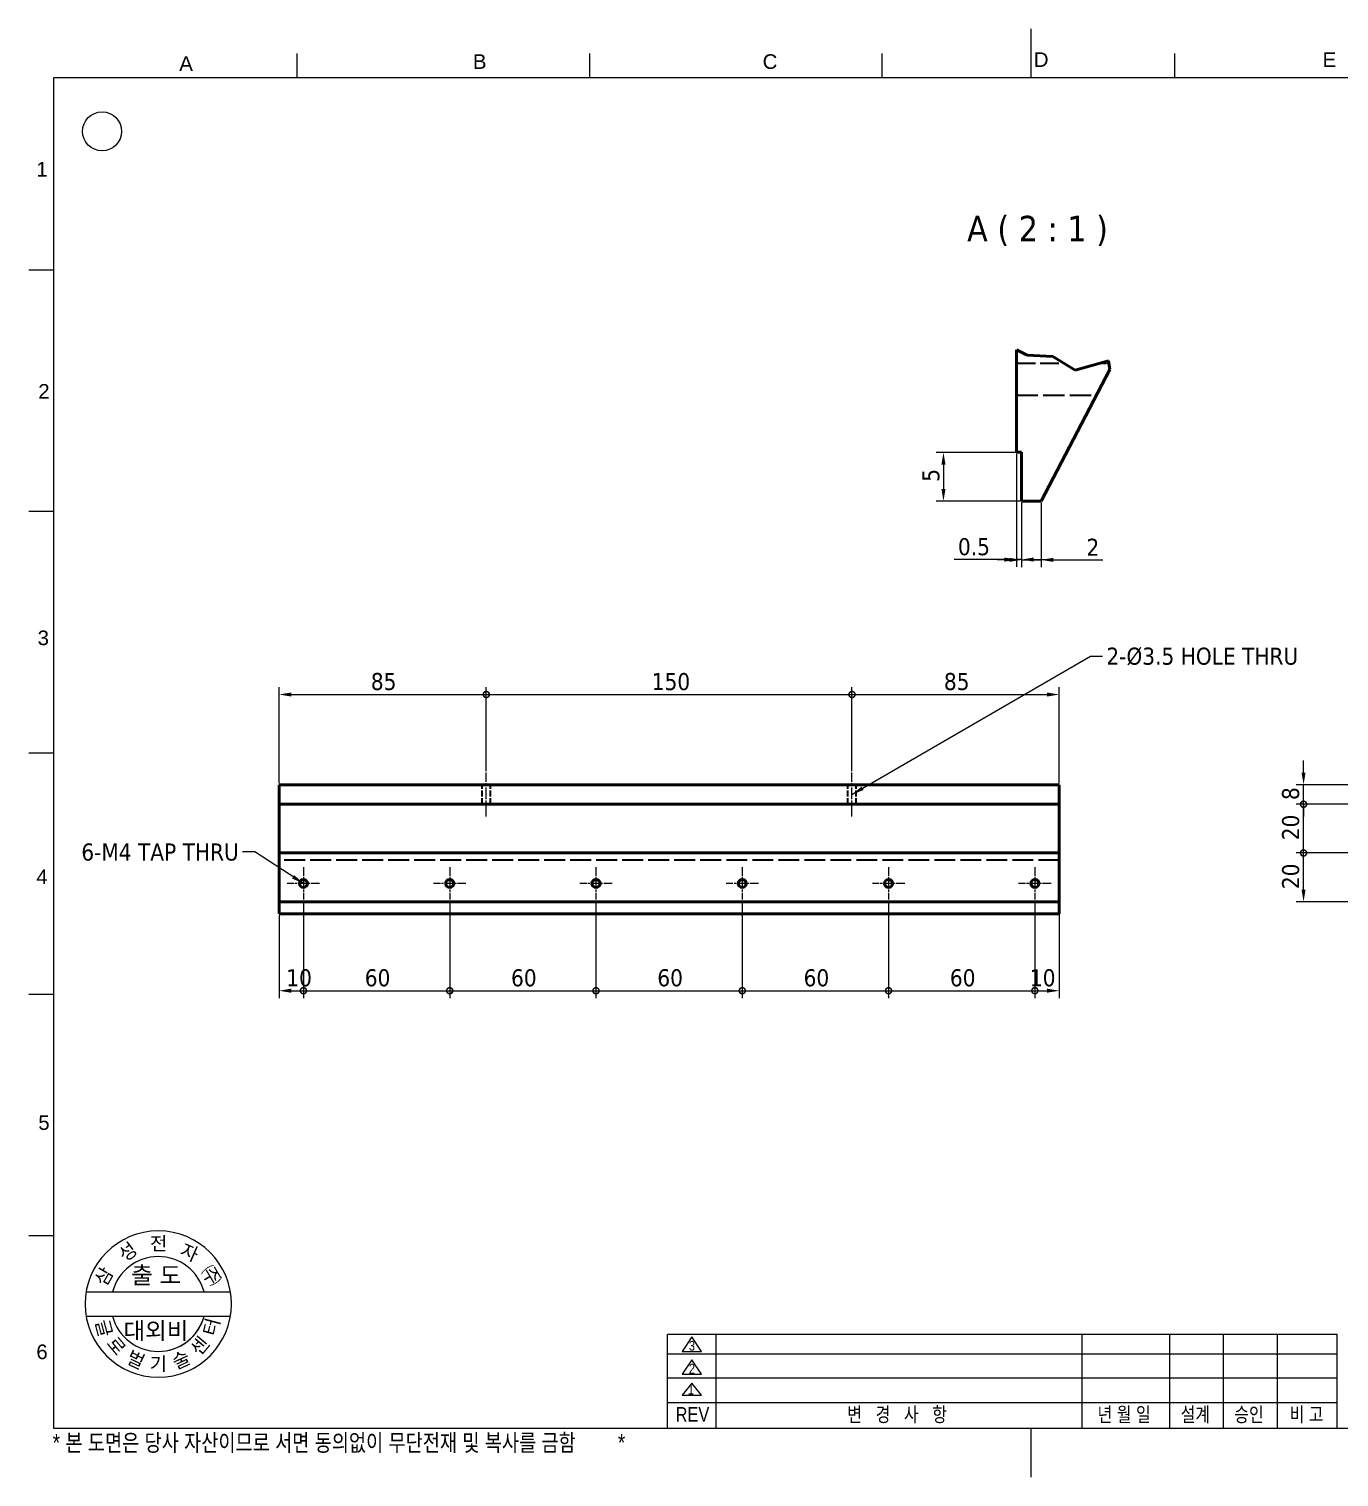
# Model space of a CAD drawing. Header units: millimetres. Extents: x 10 to 822, y 0 to 594.
# Drawn here: x 10 to 547, y 0 to 594 of the extents above; entities that cross this region are included whole.
import ezdxf
from ezdxf.enums import TextEntityAlignment as Align

# ---------------------------------------------------------------- set-up
doc = ezdxf.new("R2010")
doc.units = ezdxf.units.MM
doc.header["$LTSCALE"] = 2
doc.linetypes.add('CHAIN', pattern=[0.3543, 0.2362, -0.0295, 0.0591, -0.0295])
doc.linetypes.add('DASHED', pattern=[0.2068, 0.1655, -0.0413])
for name, color, linetype, lineweight in [('1', 7, 'Continuous', 25), ('Default', 7, 'Continuous', 25), ('기호(ISO)', 7, 'Continuous', 25), ('외형선(ISO)', 7, 'Continuous', 50), ('은선 (ISO)', 7, 'DASHED', 35), ('절단선(ISO)', 7, 'Continuous', 50), ('중심 표식(ISO)', 7, 'Continuous', 25), ('중심선(ISO)', 7, 'Continuous', 25), ('치수(ISO)', 7, 'Continuous', 25)]:
    doc.layers.add(name, color=color, linetype=linetype, lineweight=lineweight)
doc.styles.add('SEACAD_Arial_27', font='arial.ttf')
doc.styles.add('레이블 텍스트 (ISO)', font='tahoma.ttf')
doc.styles.add('주 텍스트 (ISO)', font='tahoma.ttf')
doc.styles.add('텍스트 스타일23', font='arial.ttf', dxfattribs={"width": 0.8})
doc.styles.add('텍스트 스타일24', font='arial.ttf', dxfattribs={"width": 0.8})
doc.styles.add('텍스트 스타일26', font='arial.ttf', dxfattribs={"width": 1.011})
doc.styles.add('텍스트 스타일28', font='arial.ttf', dxfattribs={"width": 1.011})
doc.styles.add('텍스트 스타일29', font='arial.ttf', dxfattribs={"width": 0.6})
doc.styles.add('텍스트 스타일31', font='arial.ttf', dxfattribs={"width": 0.8})
doc.dimstyles.new('기본값 (ISO)', dxfattribs={"dimscale": 2, "dimtxt": 3.5, "dimasz": 2.5, "dimexe": 1.5, "dimexo": 0.3, "dimgap": 0.762, "dimtad": 1, "dimrnd": 1e-08, "dimdsep": 46, "dimtxsty": '주 텍스트 (ISO)', "dimcen": 0.09, "dimdle": 10, "dimclrd": 256, "dimclre": 256, "dimclrt": 256, "dimazin": 2, "dimtfac": 0.714286, "dimtmove": 0, "dimatfit": 3, "dimfxl": 1, "dimtolj": 1, "dimtzin": 0, "dimlwd": -1, "dimlwe": -1, "dimarcsym": 0})
doc.dimstyles.new('기본값 - 방법 1b (ISO)$7', dxfattribs={"dimscale": 2, "dimtxt": 3.5, "dimasz": 2.5, "dimexe": 3.175, "dimexo": 0, "dimgap": 0.762, "dimtad": 1, "dimtoh": 1, "dimrnd": 1e-08, "dimtxsty": '주 텍스트 (ISO)', "dimcen": 0.09, "dimdle": 10, "dimclrd": 256, "dimclre": 256, "dimclrt": 256, "dimazin": 2, "dimtfac": 1, "dimtmove": 0, "dimatfit": 3, "dimfxl": 1, "dimtolj": 1, "dimlwd": -1, "dimlwe": -1, "dimarcsym": 0})

# ---------------------------------------------------------------- blocks, each defined once
blk = doc.blocks.new('경계 삼성')
at = {"color": 7, "linetype": 'Continuous'}
for p, q in [((411, 287), (10, 287)), ((10, 287), (10, 10)), ((135.95, 29.27), (273.26, 29.27)), ((135.95, 10), (135.95, 29.26)), ((140.95, 28.77), (138.95, 25.77)), ((142.95, 25.77), (140.95, 28.77)), ((145.95, 10), (145.95, 29.27)), ((220.95, 29.27), (220.95, 10)), ((238.95, 10), (238.95, 29.27)), ((249.95, 10), (249.95, 29.27)), ((260.95, 29.27), (260.95, 10)), ((273.18, 29.27), (273.18, 10)), ((135.95, 25.27), (273.26, 25.27)), ((138.95, 25.77), (142.95, 25.77)), ((140.95, 24.07), (138.95, 21.07)), ((142.95, 21.07), (140.95, 24.07)), ((138.95, 21.07), (142.95, 21.07)), ((273.26, 20.27), (135.95, 20.27)), ((140.95, 19.27), (138.95, 16.77)), ((142.95, 16.77), (140.95, 19.27)), ((135.95, 15.27), (273.26, 15.27)), ((138.95, 16.77), (142.95, 16.77)), ((10, 10), (411, 10))]:
    blk.add_line(p, q, dxfattribs=at)
at = {"layer": '1', "color": 7, "linetype": 'Continuous'}
for p, q in [((16.73, 37.98), (46.31, 37.98)), ((16.73, 32.98), (46.31, 32.98))]:
    blk.add_line(p, q, dxfattribs=at)
blk.add_arc((31.52, 35.48), 9.72, 194.9116, 345.0883, dxfattribs=at)
at = {"layer": 'Default', "color": 7, "linetype": 'Continuous'}
for p, q in [((210.5, 287), (210.5, 297)), ((60, 287), (60, 292)), ((120, 287), (120, 292)), ((180, 287), (180, 292)), ((240, 287), (240, 292)), ((10, 247.5), (5, 247.5)), ((10, 198), (5, 198)), ((10, 148.5), (5, 148.5)), ((10, 99), (5, 99)), ((10, 49.5), (5, 49.5)), ((210.5, 0), (210.5, 10))]:
    blk.add_line(p, q, dxfattribs=at)
blk.add_circle((20, 276), 4, dxfattribs=at)
at = {"layer": 'Default', "color": 7, "linetype": 'Continuous', "lineweight": 5}
for radius, start, end in [(15, 0, 180), (9.72, 14.9117, 165.0883), (15, 180, 0), (9.72, 194.9117, 344.7518)]:
    blk.add_arc((31.52, 35.48), radius, start, end, dxfattribs=at)
at = {"color": 7, "width": 0.8}
for s, height, style, p in [('3', 2, '텍스트 스타일24', (140.34, 27.92)), ('2', 2, '텍스트 스타일24', (140.34, 23.22)), ('1', 2, '텍스트 스타일24', (140.14, 18.92)), ('REV', 3, '텍스트 스타일23', (137.62, 14.34)), ('변   경   사   항', 3, '텍스트 스타일23', (172.82, 14.34)), ('년 월 일', 3, '텍스트 스타일23', (224.14, 14.34)), ('설계', 3, '텍스트 스타일23', (241.19, 14.34)), ('승인', 3, '텍스트 스타일23', (252.19, 14.34)), ('비 고', 3, '텍스트 스타일23', (263.53, 14.34))]:
    blk.add_text(s, height=height, dxfattribs=dict(at, style=style)).set_placement(p, align=Align.TOP_LEFT)
at = {"layer": '1', "color": 7}
for s, height, rotation, style, width, p in [('성', 2.8, 37.4053, '텍스트 스타일26', 1.011, (22.99, 46.22)), ('자', 2.8, 336.2727, '텍스트 스타일26', 1.011, (36.86, 48.05)), ('삼', 2.8, 59.7435, '텍스트 스타일26', 1.011, (18.24, 40.32)), ('(     )', 2.3, 305.6398, '텍스트 스타일29', 0.6, (42.48, 43.8)), ('주', 2.8, 300.7171, '텍스트 스타일26', 1.011, (42.73, 43.54)), ('글', 2.8, 285, '텍스트 스타일26', 1.011, (21.29, 32.62)), ('터', 2.8, 75, '텍스트 스타일26', 1.011, (40.59, 29.46)), ('로', 2.8, 310, '텍스트 스타일26', 1.011, (22.89, 29.16)), ('센', 2.8, 50, '텍스트 스타일26', 1.011, (37.8, 26.44)), ('벌', 2.8, 335, '텍스트 스타일26', 1.011, (25.89, 26.09)), ('술', 2.8, 25, '텍스트 스타일26', 1.011, (34, 24.56))]:
    blk.add_text(s, height=height, rotation=rotation, dxfattribs=dict(at, style=style, width=width)).set_placement(p, align=Align.TOP_LEFT)
at = {"layer": '1', "color": 7, "width": 1.011}
for s, height, style, p in [('전', 2.8, '텍스트 스타일26', (29.82, 49.31)), ('출 도', 3.5, '텍스트 스타일28', (25.97, 43.15)), ('대외비', 3.5, '텍스트 스타일28', (24.39, 31.75)), ('기', 2.8, '텍스트 스타일26', (29.77, 24.63))]:
    blk.add_text(s, height=height, dxfattribs=dict(at, style=style)).set_placement(p, align=Align.TOP_LEFT)
at = {"layer": 'Default', "color": 7, "style": 'SEACAD_Arial_27'}
for s, p in [('A', (35.82, 291.41)), ('B', (96.04, 291.81)), ('C', (155.46, 291.81)), ('D', (211.07, 292.21)), ('E', (270.29, 292.21)), ('1', (6.51, 269.73)), ('2', (6.91, 224.17)), ('3', (6.77, 173.62)), ('4', (6.51, 124.62)), ('5', (6.91, 74.2)), ('6', (6.51, 27.18))]:
    blk.add_text(s, height=3, dxfattribs=at).set_placement(p, align=Align.TOP_LEFT)
at = {"layer": 'Default', "color": 7, "style": '텍스트 스타일31', "width": 0.8}
for s, p in [('* 본 도면은 당사 자산이므로 서면 동의없이 무단전재 및 복사를 금함', (9.87, 8.8)), (' *', (124.68, 8.8))]:
    blk.add_text(s, height=3.5, dxfattribs=at).set_placement(p, align=Align.TOP_LEFT)
blk = doc.blocks.new('_DotSmall')
at = {"color": 0, "linetype": 'ByBlock', "const_width": 0.5}
blk.add_lwpolyline([(-0.0625, 0, 1), (0.0625, 0, 1)], format="xyb", close=True, dxfattribs=at)
blk = doc.blocks.new('*D5')
at = {"layer": 'Defpoints', "color": 0}
for p in [(122.57, 236.84), (112.57, 230.99), (122.57, 199.49)]:
    blk.add_point(p, dxfattribs=at)
at = {"layer": '치수(ISO)'}
for p, q in [((122.57, 236.24), (122.57, 196.49)), ((112.57, 230.39), (112.57, 196.49)), ((117.57, 199.49), (122.57, 199.49))]:
    blk.add_line(p, q, dxfattribs=at)
blk.add_solid([(117.57, 200.32), (117.57, 198.66), (112.57, 199.49)], dxfattribs=at)
at = {"layer": '치수(ISO)', "xscale": 5, "yscale": 5, "zscale": 5}
blk.add_blockref('_DotSmall', (122.57, 199.49), dxfattribs=at)
at = {"layer": '치수(ISO)', "insert": (115.54, 208.3), "char_height": 7, "attachment_point": 1, "style": '주 텍스트 (ISO)'}
blk.add_mtext('\\A1;10', dxfattribs=at)
blk = doc.blocks.new('*D7')
at = {"layer": 'Defpoints', "color": 0}
for p in [(122.57, 236.84), (182.57, 236.84), (182.57, 199.49)]:
    blk.add_point(p, dxfattribs=at)
at = {"layer": '치수(ISO)'}
for p, q in [((122.57, 236.24), (122.57, 196.49)), ((182.57, 236.24), (182.57, 196.49)), ((122.57, 199.49), (182.57, 199.49))]:
    blk.add_line(p, q, dxfattribs=at)
at = {"layer": '치수(ISO)', "xscale": 5, "yscale": 5, "zscale": 5, "rotation": 180}
blk.add_blockref('_DotSmall', (122.57, 199.49), dxfattribs=at)
at = {"layer": '치수(ISO)', "xscale": 5, "yscale": 5, "zscale": 5}
blk.add_blockref('_DotSmall', (182.57, 199.49), dxfattribs=at)
at = {"layer": '치수(ISO)', "insert": (147.72, 208.3), "char_height": 7, "attachment_point": 1, "style": '주 텍스트 (ISO)'}
blk.add_mtext('\\A1;60', dxfattribs=at)
blk = doc.blocks.new('*D8')
at = {"layer": 'Defpoints', "color": 0}
for p in [(182.57, 236.84), (242.57, 236.84), (242.57, 199.49)]:
    blk.add_point(p, dxfattribs=at)
at = {"layer": '치수(ISO)'}
for p, q in [((182.57, 236.24), (182.57, 196.49)), ((242.57, 236.24), (242.57, 196.49)), ((182.57, 199.49), (242.57, 199.49))]:
    blk.add_line(p, q, dxfattribs=at)
at = {"layer": '치수(ISO)', "xscale": 5, "yscale": 5, "zscale": 5, "rotation": 180}
blk.add_blockref('_DotSmall', (182.57, 199.49), dxfattribs=at)
at = {"layer": '치수(ISO)', "xscale": 5, "yscale": 5, "zscale": 5}
blk.add_blockref('_DotSmall', (242.57, 199.49), dxfattribs=at)
at = {"layer": '치수(ISO)', "insert": (207.72, 208.3), "char_height": 7, "attachment_point": 1, "style": '주 텍스트 (ISO)'}
blk.add_mtext('\\A1;60', dxfattribs=at)
blk = doc.blocks.new('*D9')
at = {"layer": 'Defpoints', "color": 0}
for p in [(242.57, 236.84), (302.57, 236.84), (302.57, 199.49)]:
    blk.add_point(p, dxfattribs=at)
at = {"layer": '치수(ISO)'}
for p, q in [((242.57, 236.24), (242.57, 196.49)), ((302.57, 236.24), (302.57, 196.49)), ((242.57, 199.49), (302.57, 199.49))]:
    blk.add_line(p, q, dxfattribs=at)
at = {"layer": '치수(ISO)', "xscale": 5, "yscale": 5, "zscale": 5, "rotation": 180}
blk.add_blockref('_DotSmall', (242.57, 199.49), dxfattribs=at)
at = {"layer": '치수(ISO)', "xscale": 5, "yscale": 5, "zscale": 5}
blk.add_blockref('_DotSmall', (302.57, 199.49), dxfattribs=at)
at = {"layer": '치수(ISO)', "insert": (267.72, 208.3), "char_height": 7, "attachment_point": 1, "style": '주 텍스트 (ISO)'}
blk.add_mtext('\\A1;60', dxfattribs=at)
blk = doc.blocks.new('*D10')
at = {"layer": 'Defpoints', "color": 0}
for p in [(302.57, 236.84), (362.57, 236.84), (362.57, 199.49)]:
    blk.add_point(p, dxfattribs=at)
at = {"layer": '치수(ISO)'}
for p, q in [((302.57, 236.24), (302.57, 196.49)), ((362.57, 236.24), (362.57, 196.49)), ((302.57, 199.49), (362.57, 199.49))]:
    blk.add_line(p, q, dxfattribs=at)
at = {"layer": '치수(ISO)', "xscale": 5, "yscale": 5, "zscale": 5, "rotation": 180}
blk.add_blockref('_DotSmall', (302.57, 199.49), dxfattribs=at)
at = {"layer": '치수(ISO)', "xscale": 5, "yscale": 5, "zscale": 5}
blk.add_blockref('_DotSmall', (362.57, 199.49), dxfattribs=at)
at = {"layer": '치수(ISO)', "insert": (327.72, 208.3), "char_height": 7, "attachment_point": 1, "style": '주 텍스트 (ISO)'}
blk.add_mtext('\\A1;60', dxfattribs=at)
blk = doc.blocks.new('*D11')
at = {"layer": 'Defpoints', "color": 0}
for p in [(362.57, 236.84), (422.57, 236.84), (422.57, 199.49)]:
    blk.add_point(p, dxfattribs=at)
at = {"layer": '치수(ISO)'}
for p, q in [((362.57, 236.24), (362.57, 196.49)), ((422.57, 236.24), (422.57, 196.49)), ((362.57, 199.49), (422.57, 199.49))]:
    blk.add_line(p, q, dxfattribs=at)
at = {"layer": '치수(ISO)', "xscale": 5, "yscale": 5, "zscale": 5, "rotation": 180}
blk.add_blockref('_DotSmall', (362.57, 199.49), dxfattribs=at)
at = {"layer": '치수(ISO)', "xscale": 5, "yscale": 5, "zscale": 5}
blk.add_blockref('_DotSmall', (422.57, 199.49), dxfattribs=at)
at = {"layer": '치수(ISO)', "insert": (387.72, 208.3), "char_height": 7, "attachment_point": 1, "style": '주 텍스트 (ISO)'}
blk.add_mtext('\\A1;60', dxfattribs=at)
blk = doc.blocks.new('*D12')
at = {"layer": 'Defpoints', "color": 0}
for p in [(422.57, 236.84), (432.57, 235.99), (432.57, 199.49)]:
    blk.add_point(p, dxfattribs=at)
at = {"layer": '치수(ISO)'}
for p, q in [((422.57, 236.24), (422.57, 196.49)), ((432.57, 235.39), (432.57, 196.49)), ((422.57, 199.49), (427.57, 199.49))]:
    blk.add_line(p, q, dxfattribs=at)
blk.add_solid([(427.57, 200.32), (427.57, 198.66), (432.57, 199.49)], dxfattribs=at)
at = {"layer": '치수(ISO)', "xscale": 5, "yscale": 5, "zscale": 5, "rotation": 180}
blk.add_blockref('_DotSmall', (422.57, 199.49), dxfattribs=at)
at = {"layer": '치수(ISO)', "insert": (420.54, 208.3), "char_height": 7, "attachment_point": 1, "style": '주 텍스트 (ISO)'}
blk.add_mtext('\\A1;10', dxfattribs=at)
blk = doc.blocks.new('*D13')
at = {"layer": 'Defpoints', "color": 0}
for p in [(197.57, 320.99), (197.57, 288.99), (112.57, 283.99)]:
    blk.add_point(p, dxfattribs=at)
at = {"layer": '치수(ISO)'}
for p, q in [((112.57, 284.59), (112.57, 323.99)), ((117.57, 320.99), (197.57, 320.99)), ((197.57, 289.59), (197.57, 323.99))]:
    blk.add_line(p, q, dxfattribs=at)
blk.add_solid([(117.57, 321.82), (117.57, 320.16), (112.57, 320.99)], dxfattribs=at)
at = {"layer": '치수(ISO)', "xscale": 5, "yscale": 5, "zscale": 5}
blk.add_blockref('_DotSmall', (197.57, 320.99), dxfattribs=at)
at = {"layer": '치수(ISO)', "insert": (150.22, 329.83), "char_height": 7, "attachment_point": 1, "style": '주 텍스트 (ISO)'}
blk.add_mtext('\\A1;85', dxfattribs=at)
blk = doc.blocks.new('*D14')
at = {"layer": 'Defpoints', "color": 0}
for p in [(347.57, 320.99), (197.57, 288.99), (347.57, 288.99)]:
    blk.add_point(p, dxfattribs=at)
at = {"layer": '치수(ISO)'}
for p, q in [((197.57, 289.59), (197.57, 323.99)), ((197.57, 320.99), (347.57, 320.99)), ((347.57, 289.59), (347.57, 323.99))]:
    blk.add_line(p, q, dxfattribs=at)
at = {"layer": '치수(ISO)', "xscale": 5, "yscale": 5, "zscale": 5, "rotation": 180}
blk.add_blockref('_DotSmall', (197.57, 320.99), dxfattribs=at)
at = {"layer": '치수(ISO)', "xscale": 5, "yscale": 5, "zscale": 5}
blk.add_blockref('_DotSmall', (347.57, 320.99), dxfattribs=at)
at = {"layer": '치수(ISO)', "insert": (265.43, 329.8), "char_height": 7, "attachment_point": 1, "style": '주 텍스트 (ISO)'}
blk.add_mtext('\\A1;150', dxfattribs=at)
blk = doc.blocks.new('*D15')
at = {"layer": 'Defpoints', "color": 0}
for p in [(432.57, 320.99), (347.57, 288.99), (432.57, 283.99)]:
    blk.add_point(p, dxfattribs=at)
at = {"layer": '치수(ISO)'}
for p, q in [((347.57, 289.59), (347.57, 323.99)), ((347.57, 320.99), (427.57, 320.99)), ((432.57, 284.59), (432.57, 323.99))]:
    blk.add_line(p, q, dxfattribs=at)
blk.add_solid([(427.57, 321.82), (427.57, 320.16), (432.57, 320.99)], dxfattribs=at)
at = {"layer": '치수(ISO)', "xscale": 5, "yscale": 5, "zscale": 5, "rotation": 180}
blk.add_blockref('_DotSmall', (347.57, 320.99), dxfattribs=at)
at = {"layer": '치수(ISO)', "insert": (385.26, 329.83), "char_height": 7, "attachment_point": 1, "style": '주 텍스트 (ISO)'}
blk.add_mtext('\\A1;85', dxfattribs=at)
blk = doc.blocks.new('*D22')
at = {"layer": 'Defpoints', "color": 0}
for p in [(415.09, 420.33), (417.09, 400.33), (417.09, 376.33)]:
    blk.add_point(p, dxfattribs=at)
at = {"layer": '치수(ISO)'}
for p, q in [((415.09, 419.73), (415.09, 373.33)), ((417.09, 399.73), (417.09, 373.33)), ((410.09, 376.33), (389.51, 376.33)), ((417.09, 376.33), (415.09, 376.33)), ((422.09, 376.33), (427.09, 376.33))]:
    blk.add_line(p, q, dxfattribs=at)
for points in [[(410.09, 377.17), (410.09, 375.5), (415.09, 376.33)], [(422.09, 377.17), (422.09, 375.5), (417.09, 376.33)]]:
    blk.add_solid(points, dxfattribs=at)
at = {"layer": '치수(ISO)', "insert": (391.03, 385.14), "char_height": 7, "attachment_point": 1, "style": '주 텍스트 (ISO)'}
blk.add_mtext('\\A1;0.5', dxfattribs=at)
blk = doc.blocks.new('*D23')
at = {"layer": 'Defpoints', "color": 0}
for p in [(417.09, 400.33), (425.13, 400.33), (425.13, 376.23)]:
    blk.add_point(p, dxfattribs=at)
at = {"layer": '치수(ISO)'}
for p, q in [((417.09, 399.73), (417.09, 373.23)), ((425.13, 399.73), (425.13, 373.23)), ((412.09, 376.23), (407.09, 376.23)), ((417.09, 376.23), (425.13, 376.23)), ((430.13, 376.23), (450.48, 376.23))]:
    blk.add_line(p, q, dxfattribs=at)
for points in [[(412.09, 377.06), (412.09, 375.39), (417.09, 376.23)], [(430.13, 377.06), (430.13, 375.39), (425.13, 376.23)]]:
    blk.add_solid(points, dxfattribs=at)
at = {"layer": '치수(ISO)', "insert": (441.11, 384.9), "char_height": 7, "attachment_point": 1, "style": '주 텍스트 (ISO)'}
blk.add_mtext('\\A1; \\fTahoma|b0|i0;\\H7.0000;2', dxfattribs=at)
blk = doc.blocks.new('*D24')
at = {"layer": 'Defpoints', "color": 0}
for p in [(417.09, 420.33), (385.09, 400.33), (417.09, 400.33)]:
    blk.add_point(p, dxfattribs=at)
at = {"layer": '치수(ISO)'}
for p, q in [((416.49, 420.33), (382.09, 420.33)), ((385.09, 415.33), (385.09, 405.33)), ((416.49, 400.33), (382.09, 400.33))]:
    blk.add_line(p, q, dxfattribs=at)
for points in [[(384.26, 415.33), (385.92, 415.33), (385.09, 420.33)], [(384.26, 405.33), (385.92, 405.33), (385.09, 400.33)]]:
    blk.add_solid(points, dxfattribs=at)
at = {"layer": '치수(ISO)', "insert": (376.42, 408.25), "char_height": 7, "attachment_point": 1, "rotation": 90, "style": '주 텍스트 (ISO)'}
blk.add_mtext('\\A1;5', dxfattribs=at)
blk = doc.blocks.new('*D25')
at = {"layer": 'Defpoints', "color": 0}
for p in [(532.78, 255.99), (567.78, 255.99), (567.78, 235.99)]:
    blk.add_point(p, dxfattribs=at)
at = {"layer": '치수(ISO)'}
for p, q in [((567.18, 255.99), (529.78, 255.99)), ((532.78, 240.99), (532.78, 255.99)), ((567.18, 235.99), (529.78, 235.99))]:
    blk.add_line(p, q, dxfattribs=at)
blk.add_solid([(531.94, 240.99), (533.61, 240.99), (532.78, 235.99)], dxfattribs=at)
at = {"layer": '치수(ISO)', "xscale": 5, "yscale": 5, "zscale": 5, "rotation": 90}
blk.add_blockref('_DotSmall', (532.78, 255.99), dxfattribs=at)
at = {"layer": '치수(ISO)', "insert": (523.96, 241.16), "char_height": 7, "attachment_point": 1, "rotation": 90, "style": '주 텍스트 (ISO)'}
blk.add_mtext('\\A1;20', dxfattribs=at)
blk = doc.blocks.new('*D26')
at = {"layer": 'Defpoints', "color": 0}
for p in [(532.78, 283.99), (552.78, 283.99), (552.78, 275.99)]:
    blk.add_point(p, dxfattribs=at)
at = {"layer": '치수(ISO)'}
for p, q in [((532.78, 288.99), (532.78, 293.99)), ((552.18, 283.99), (529.78, 283.99)), ((532.78, 275.99), (532.78, 283.99)), ((552.18, 275.99), (529.78, 275.99)), ((532.78, 275.99), (532.78, 270.99))]:
    blk.add_line(p, q, dxfattribs=at)
blk.add_solid([(531.94, 288.99), (533.61, 288.99), (532.78, 283.99)], dxfattribs=at)
at = {"layer": '치수(ISO)', "xscale": 5, "yscale": 5, "zscale": 5, "rotation": 90}
blk.add_blockref('_DotSmall', (532.78, 275.99), dxfattribs=at)
at = {"layer": '치수(ISO)', "insert": (523.93, 277.71), "char_height": 7, "attachment_point": 1, "rotation": 90, "style": '주 텍스트 (ISO)'}
blk.add_mtext('\\A1;8', dxfattribs=at)
blk = doc.blocks.new('*D27')
at = {"layer": 'Defpoints', "color": 0}
for p in [(532.78, 275.99), (552.78, 275.99), (567.78, 255.99)]:
    blk.add_point(p, dxfattribs=at)
at = {"layer": '치수(ISO)'}
for p, q in [((552.18, 275.99), (529.78, 275.99)), ((532.78, 255.99), (532.78, 275.99)), ((567.18, 255.99), (529.78, 255.99))]:
    blk.add_line(p, q, dxfattribs=at)
at = {"layer": '치수(ISO)', "xscale": 5, "yscale": 5, "zscale": 5}
for p, rotation in [((532.78, 275.99), 90), ((532.78, 255.99), 270)]:
    blk.add_blockref('_DotSmall', p, dxfattribs=dict(at, rotation=rotation))
at = {"layer": '치수(ISO)', "insert": (523.96, 261.2), "char_height": 7, "attachment_point": 1, "rotation": 90, "style": '주 텍스트 (ISO)'}
blk.add_mtext('\\A1;20', dxfattribs=at)

msp = doc.modelspace()

# ---------------------------------------------------------------- linework, layer by layer
at = {"layer": '외형선(ISO)'}
for p, q in [((415.09, 420.334), (415.09, 462.335)), ((425.13, 400.334), (453.355, 454.377)), ((417.09, 420.334), (415.09, 420.334)), ((417.09, 400.334), (417.09, 420.334)), ((417.09, 400.334), (425.13, 400.334)), ((112.566, 275.989), (112.566, 283.989)), ((115.566, 283.989), (112.566, 283.989)), ((115.566, 283.989), (429.566, 283.989)), ((432.566, 283.989), (429.566, 283.989)), ((432.566, 283.989), (432.566, 275.989)), ((112.566, 255.989), (112.566, 275.989)), ((112.566, 275.989), (115.566, 275.989)), ((115.566, 275.989), (429.566, 275.989)), ((429.566, 275.989), (432.566, 275.989)), ((432.566, 275.989), (432.566, 255.989)), ((112.566, 255.989), (112.566, 235.989)), ((432.566, 255.989), (112.566, 255.989)), ((432.566, 235.989), (432.566, 255.989)), ((112.566, 235.989), (112.566, 230.989)), ((432.566, 235.989), (112.566, 235.989)), ((432.566, 230.989), (432.566, 235.989)), ((112.566, 230.989), (432.566, 230.989))]:
    msp.add_line(p, q, dxfattribs=at)
for centre in [(122.566, 243.489), (182.566, 243.489), (242.566, 243.489), (302.566, 243.489), (362.566, 243.489), (422.566, 243.489)]:
    msp.add_circle(centre, 1.65, dxfattribs=at)
at = {"layer": '은선 (ISO)', "ltscale": 23.304832}
msp.add_line((415.09, 456.934), (434.368, 456.934), dxfattribs=at)
at = {"layer": '은선 (ISO)', "ltscale": 3.277584}
msp.add_line((449.527, 456.934), (452.971, 456.934), dxfattribs=at)
at = {"layer": '은선 (ISO)', "ltscale": 26.359314}
msp.add_line((415.09, 443.734), (447.797, 443.734), dxfattribs=at)
at = {"layer": '은선 (ISO)', "ltscale": 7.615002}
for p, q in [((195.816, 275.989), (195.816, 283.989)), ((199.316, 275.989), (199.316, 283.989)), ((345.816, 275.989), (345.816, 283.989)), ((349.316, 275.989), (349.316, 283.989))]:
    msp.add_line(p, q, dxfattribs=at)
at = {"layer": '은선 (ISO)', "ltscale": 25.789812}
msp.add_line((432.566, 252.989), (112.566, 252.989), dxfattribs=at)
at = {"layer": '절단선(ISO)'}
for p, q in [((415.09, 462.335), (419.483, 460.207)), ((419.483, 460.207), (429.98, 459.625)), ((429.98, 459.625), (439.112, 454.025)), ((439.112, 454.025), (452.832, 457.857)), ((452.832, 457.857), (453.355, 454.377))]:
    msp.add_line(p, q, dxfattribs=at)
at = {"layer": '중심 표식(ISO)', "linetype": 'CHAIN', "ltscale": 7.389429}
for p, q in [((122.566, 250.139), (122.566, 236.839)), ((182.566, 250.139), (182.566, 236.839)), ((242.566, 250.139), (242.566, 236.839)), ((302.566, 250.139), (302.566, 236.839)), ((362.566, 250.139), (362.566, 236.839)), ((422.566, 250.139), (422.566, 236.839)), ((129.216, 243.489), (115.916, 243.489)), ((189.216, 243.489), (175.916, 243.489)), ((249.216, 243.489), (235.916, 243.489)), ((309.216, 243.489), (295.916, 243.489)), ((369.216, 243.489), (355.916, 243.489)), ((429.216, 243.489), (415.916, 243.489))]:
    msp.add_line(p, q, dxfattribs=at)
at = {"layer": '중심선(ISO)', "linetype": 'CHAIN', "ltscale": 10.000767}
for p, q in [((197.566, 270.989), (197.566, 288.989)), ((347.566, 270.989), (347.566, 288.989))]:
    msp.add_line(p, q, dxfattribs=at)

# ---------------------------------------------------------------- block references
at = {"xscale": 2, "yscale": 2, "zscale": 2}
msp.add_blockref('경계 삼성', (0, 0), dxfattribs=at)

# ---------------------------------------------------------------- texts
at = {"layer": '기호(ISO)', "insert": (394.781, 504.967), "char_height": 10.5, "attachment_point": 7, "style": '레이블 텍스트 (ISO)'}
msp.add_mtext('A ( 2 : 1 )', dxfattribs=at)
at = {"layer": '기호(ISO)', "char_height": 7, "style": '주 텍스트 (ISO)'}
for s, insert, width, attachment_point in [('\\fTahoma|b0|i0;2-Ø3.5 HOLE THRU', (451.903, 340.224), 82.90519, 1), ('\\fTahoma|b0|i0;6-M4 TAP THRU', (96.051, 259.894), 68.54781, 3)]:
    msp.add_mtext(s, dxfattribs=dict(at, insert=insert, width=width, attachment_point=attachment_point))

# ---------------------------------------------------------------- dimensions: what is measured, and where the dimension line sits
at = {"layer": '치수(ISO)'}
for base, p1, p2, angle, override, picture, middle in [((385.09, 400.334), (417.09, 420.334), (417.09, 400.334), 90, {"dimgap": 0.762, "dimdec": 2, "dimlfac": 0.25, "dimtol": 0, "dimlim": 0, "dimtp": 0, "dimtm": 0, "dimtdec": 2, "dimtofl": 0, "dimatfit": 1}, '*D24', (385.09, 410.334)), ((417.09, 376.334), (415.09, 420.334), (417.09, 400.334), 180, {"dimgap": 0.762, "dimdec": 2, "dimlfac": 0.25, "dimtol": 0, "dimlim": 0, "dimtp": 0, "dimtm": 0, "dimtdec": 2, "dimtofl": 1, "dimatfit": 1}, '*D22', (397.3, 376.334)), ((197.566, 320.989), (112.566, 283.989), (197.566, 288.989), 180, {"dimgap": 0.762, "dimdec": 2, "dimblk2": 'DotSmall', "dimsah": 1, "dimdle": 0, "dimtol": 0, "dimlim": 0, "dimtp": 0, "dimtm": 0, "dimtdec": 2, "dimtofl": 0, "dimatfit": 1}, '*D13', (155.046, 320.989)), ((347.566, 320.989), (197.566, 288.989), (347.566, 288.989), 180, {"dimgap": 0.762, "dimdec": 2, "dimblk1": 'DotSmall', "dimblk2": 'DotSmall', "dimsah": 1, "dimdle": 0, "dimtol": 0, "dimlim": 0, "dimtp": 0, "dimtm": 0, "dimtdec": 2, "dimtofl": 0, "dimatfit": 1}, '*D14', (272.586, 320.989)), ((432.566, 320.989), (347.566, 288.989), (432.566, 283.989), 180, {"dimgap": 0.762, "dimdec": 2, "dimblk1": 'DotSmall', "dimsah": 1, "dimdle": 0, "dimtol": 0, "dimlim": 0, "dimtp": 0, "dimtm": 0, "dimtdec": 2, "dimtofl": 0, "dimatfit": 1}, '*D15', (390.086, 320.989)), ((532.776, 283.989), (552.776, 275.989), (552.776, 283.989), 90, {"dimgap": 0.762, "dimdec": 2, "dimblk1": 'DotSmall', "dimsah": 1, "dimdle": 0, "dimtol": 0, "dimlim": 0, "dimtp": 0, "dimtm": 0, "dimtdec": 2, "dimtofl": 1, "dimatfit": 1}, '*D26', (532.776, 279.989)), ((532.776, 275.989), (567.776, 255.989), (552.776, 275.989), 90, {"dimgap": 0.762, "dimdec": 2, "dimblk1": 'DotSmall', "dimblk2": 'DotSmall', "dimsah": 1, "dimdle": 0, "dimtol": 0, "dimlim": 0, "dimtp": 0, "dimtm": 0, "dimtdec": 2, "dimtofl": 0, "dimatfit": 1}, '*D27', (532.776, 266.009)), ((532.776, 255.989), (567.776, 235.989), (567.776, 255.989), 90, {"dimgap": 0.762, "dimdec": 2, "dimblk2": 'DotSmall', "dimsah": 1, "dimdle": 0, "dimtol": 0, "dimlim": 0, "dimtp": 0, "dimtm": 0, "dimtdec": 2, "dimtofl": 0, "dimatfit": 1}, '*D25', (532.776, 245.969)), ((122.566, 199.489), (112.566, 230.989), (122.566, 236.839), 180, {"dimgap": 0.762, "dimdec": 2, "dimblk2": 'DotSmall', "dimsah": 1, "dimdle": 0, "dimtol": 0, "dimlim": 0, "dimtp": 0, "dimtm": 0, "dimtdec": 2, "dimtofl": 1, "dimatfit": 1}, '*D5', (120.066, 199.489)), ((182.566, 199.489), (122.566, 236.839), (182.566, 236.839), 180, {"dimgap": 0.762, "dimdec": 2, "dimblk1": 'DotSmall', "dimblk2": 'DotSmall', "dimsah": 1, "dimdle": 0, "dimtol": 0, "dimlim": 0, "dimtp": 0, "dimtm": 0, "dimtdec": 2, "dimtofl": 0, "dimatfit": 1}, '*D7', (152.586, 199.489)), ((242.566, 199.489), (182.566, 236.839), (242.566, 236.839), 180, {"dimgap": 0.762, "dimdec": 2, "dimblk1": 'DotSmall', "dimblk2": 'DotSmall', "dimsah": 1, "dimdle": 0, "dimtol": 0, "dimlim": 0, "dimtp": 0, "dimtm": 0, "dimtdec": 2, "dimtofl": 0, "dimatfit": 1}, '*D8', (212.586, 199.489)), ((302.566, 199.489), (242.566, 236.839), (302.566, 236.839), 180, {"dimgap": 0.762, "dimdec": 2, "dimblk1": 'DotSmall', "dimblk2": 'DotSmall', "dimsah": 1, "dimdle": 0, "dimtol": 0, "dimlim": 0, "dimtp": 0, "dimtm": 0, "dimtdec": 2, "dimtofl": 0, "dimatfit": 1}, '*D9', (272.586, 199.489)), ((362.566, 199.489), (302.566, 236.839), (362.566, 236.839), 180, {"dimgap": 0.762, "dimdec": 2, "dimblk1": 'DotSmall', "dimblk2": 'DotSmall', "dimsah": 1, "dimdle": 0, "dimtol": 0, "dimlim": 0, "dimtp": 0, "dimtm": 0, "dimtdec": 2, "dimtofl": 0, "dimatfit": 1}, '*D10', (332.586, 199.489)), ((422.566, 199.489), (362.566, 236.839), (422.566, 236.839), 180, {"dimgap": 0.762, "dimdec": 2, "dimblk1": 'DotSmall', "dimblk2": 'DotSmall', "dimsah": 1, "dimdle": 0, "dimtol": 0, "dimlim": 0, "dimtp": 0, "dimtm": 0, "dimtdec": 2, "dimtofl": 0, "dimatfit": 1}, '*D11', (392.586, 199.489)), ((432.566, 199.489), (422.566, 236.839), (432.566, 235.989), 180, {"dimgap": 0.762, "dimdec": 2, "dimblk1": 'DotSmall', "dimsah": 1, "dimdle": 0, "dimtol": 0, "dimlim": 0, "dimtp": 0, "dimtm": 0, "dimtdec": 2, "dimtofl": 1, "dimatfit": 1}, '*D12', (425.066, 199.489))]:
    dim = msp.add_linear_dim(base=base, p1=p1, p2=p2, angle=angle, dimstyle='기본값 (ISO)', override=override, dxfattribs=at)
    dim.commit()
    dim.dimension.update_dxf_attribs({"geometry": picture, "text_midpoint": middle, "dimtype": 160})
dim = msp.add_linear_dim(base=(425.13, 376.226), p1=(417.09, 400.334), p2=(425.13, 400.334), angle=180, text=' \\fTahoma|b0|i0;\\H7.0000;2', dimstyle='기본값 (ISO)', override={"dimgap": 0.762, "dimdec": 2, "dimlfac": 0.25, "dimtol": 0, "dimlim": 0, "dimtp": 0, "dimtm": 0, "dimtdec": 2, "dimtofl": 1, "dimatfit": 1}, dxfattribs=at)
dim.commit()
dim.dimension.update_dxf_attribs({"geometry": '*D23', "text_midpoint": (445.031, 376.226), "dimtype": 160})

# ---------------------------------------------------------------- leaders
at = {"layer": '기호(ISO)', "annotation_type": 0, "has_hookline": 1}
for points, hookline_direction, text_width in [([(347.566, 279.989), (445.379, 336.724), (450.379, 336.724)], 0, 81.79), ([(122.566, 243.489), (102.575, 256.394), (97.575, 256.394)], 1, 67.537)]:
    msp.add_leader(points, dimstyle='기본값 - 방법 1b (ISO)$7', override={"dimtad": 0}, dxfattribs=dict(at, hookline_direction=hookline_direction, text_width=text_width))

doc.saveas('drawing.dxf')
